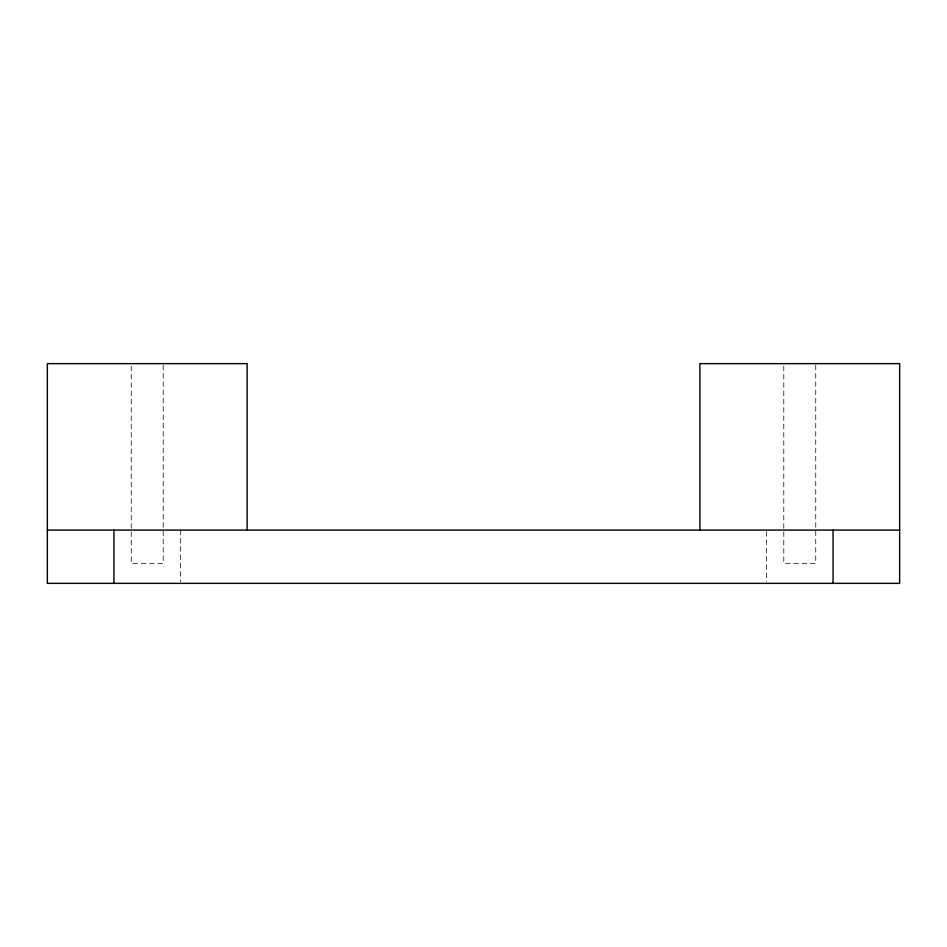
<?xml version="1.0" encoding="UTF-8"?>
<svg xmlns="http://www.w3.org/2000/svg" width="947" height="947" viewBox="0 0 947 947"><rect width="100%" height="100%" fill="white"/><g stroke="black" fill="none" stroke-linecap="round" stroke-linejoin="round"><path stroke-width="0.71" stroke-dasharray="4.74 3.55" d="M815.746 365.116L815.746 563.394L783.785 563.394L783.785 365.116M766.478 531.575L766.478 581.884M180.522 530.095L180.522 581.884M163.204 365.116L163.204 563.394L131.242 563.394L131.242 365.116"/><path stroke-width="1.42" d="M47.35 530.095L899.65 530.095M833.064 530.095L833.064 583.364M699.892 530.095L699.892 363.636L899.65 363.636L899.65 583.364L47.35 583.364L47.35 363.636L247.108 363.636L247.108 530.095M113.936 530.095L113.936 583.364"/></g></svg>
